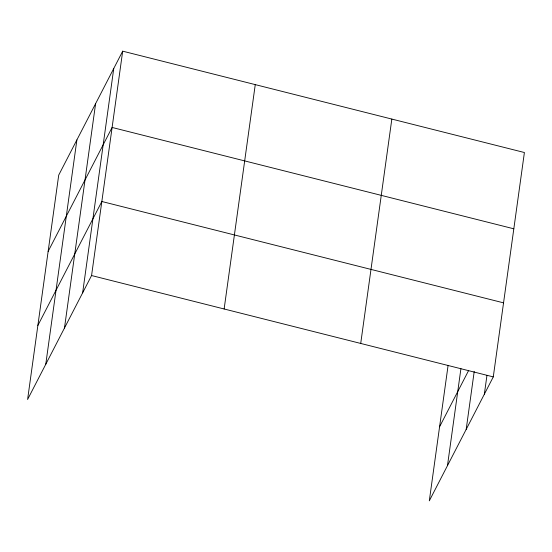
<?xml version="1.0" encoding="UTF-8"?>
<svg xmlns="http://www.w3.org/2000/svg" width="552" height="552" viewBox="0 0 552 552"><rect width="100%" height="100%" fill="white"/><g stroke="black" fill="none" stroke-linecap="round" stroke-linejoin="round"><path stroke-width="0.83" d="M45.761 364.292L76.887 139.918M64.474 328.033L95.6 103.666M82.641 292.843L113.76 68.476M122.689 51.17L58.719 175.108L27.6 399.482L91.57 275.538L122.689 51.17L524.4 152.518L493.281 376.892L429.311 500.83L448.079 365.514M224.133 308.989L255.259 84.615M360.718 343.447L391.837 119.073M447.472 465.64L460.927 368.619M466.185 429.38L474.209 371.51M484.346 394.19L486.947 375.47M48.141 251.395L112.111 127.457L513.815 228.804M37.867 325.438L101.844 201.501L503.548 302.848M439.578 426.786L468.655 370.447M91.57 275.538L493.281 376.892"/></g></svg>
